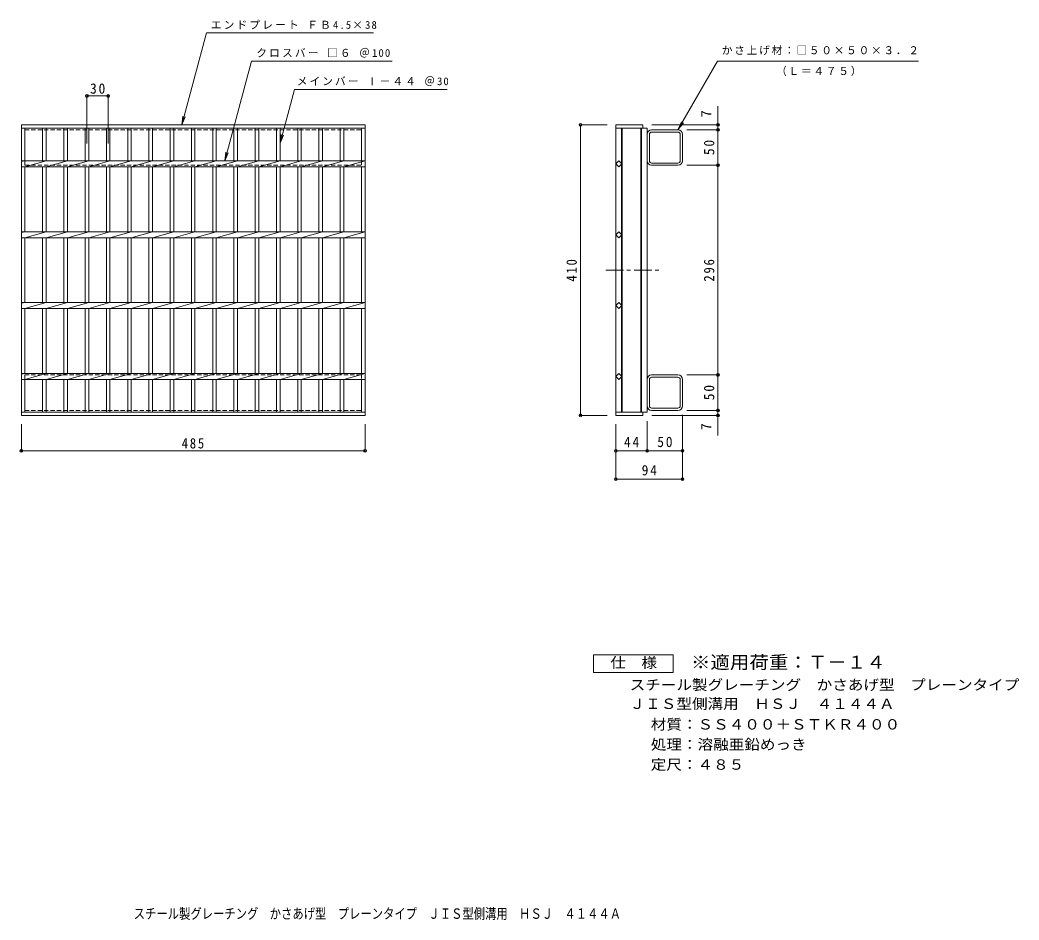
# Model space of a CAD drawing. Units: millimetres, scale not verified. Extents: x -625 to 785, y -684 to 586.
import ezdxf
from ezdxf.enums import TextEntityAlignment as Align

# ---------------------------------------------------------------- set-up
doc = ezdxf.new("R2010")
doc.units = ezdxf.units.MM
doc.header["$LTSCALE"] = 5
doc.header["$PDMODE"] = 32
doc.header["$PDSIZE"] = 4
doc.linetypes.add('CHAIN1', pattern=[8, 5, -1, 1, -1])
doc.linetypes.add('DASHED1', pattern=[1.8, 1.2, -0.6])
for name, color, linetype, lineweight in [('1-1_1-1ﾚｲﾔ', 2, 'Continuous', 9), ('1-2_1-2ﾚｲﾔ', 3, 'Continuous', 9), ('1-4_1-4ﾚｲﾔ', 7, 'Continuous', 9), ('F-4_F-4ﾚｲﾔ', 2, 'Continuous', 9)]:
    doc.layers.add(name, color=color, linetype=linetype, lineweight=lineweight)
doc.layers.add('F-5_F-5ﾚｲﾔ', color=2, linetype='Continuous')
doc.styles.add('ＭＳ ゴシック', font='')
doc.styles.get('ＭＳ ゴシック').set_extended_font_data('MS Gothic')

msp = doc.modelspace()

# ---------------------------------------------------------------- linework, layer by layer
at = {"layer": '1-1_1-1ﾚｲﾔ', "linetype": 'DASHED1'}
for p, q in [((-617.838, 381.027), (-617.838, 431.027)), ((-617.838, 381.027), (-142.838, 381.027)), ((-617.838, 85.027), (-617.838, 35.027)), ((-617.838, 85.027), (-142.838, 85.027))]:
    msp.add_line(p, q, dxfattribs=at)
at = {"layer": '1-1_1-1ﾚｲﾔ'}
for p, q in [((263.416, 387.427), (263.416, 424.627)), ((303.816, 431.027), (266.616, 431.027)), ((303.816, 427.827), (266.616, 427.827)), ((307.016, 387.427), (307.016, 424.627)), ((310.216, 387.427), (310.216, 424.627)), ((266.616, 384.227), (303.816, 384.227)), ((303.816, 381.027), (266.616, 381.027)), ((303.816, 85.027), (266.616, 85.027)), ((263.416, 78.627), (263.416, 41.427)), ((266.616, 81.827), (303.816, 81.827)), ((307.016, 78.627), (307.016, 41.427)), ((310.216, 78.627), (310.216, 41.427)), ((303.816, 38.227), (266.616, 38.227)), ((303.816, 35.027), (266.616, 35.027))]:
    msp.add_line(p, q, dxfattribs=at)
at = {"layer": '1-1_1-1ﾚｲﾔ', "linetype": 'DASHED1'}
for points in [[(-617.838, 431.027), (-142.838, 431.027), (-142.838, 381.027)], [(-617.838, 35.027), (-142.838, 35.027), (-142.838, 85.027)]]:
    msp.add_lwpolyline(points, dxfattribs=at)
at = {"layer": '1-1_1-1ﾚｲﾔ'}
for centre, radius, start, end in [((266.616, 424.627), 6.4, 90, 180), ((266.616, 424.627), 3.2, 90, 180), ((303.816, 424.627), 6.4, 0, 90), ((303.816, 424.627), 3.2, 0, 90), ((266.616, 387.427), 6.4, 180, 270), ((266.616, 387.427), 3.2, 180, 270), ((303.816, 387.427), 6.4, 270, 0), ((303.816, 387.427), 3.2, 270, 0), ((266.616, 78.627), 6.4, 90, 180), ((303.816, 78.627), 6.4, 0, 90), ((266.616, 78.627), 3.2, 90, 180), ((303.816, 78.627), 3.2, 0, 90), ((266.616, 41.427), 6.4, 180, 270), ((266.616, 41.427), 3.2, 180, 270), ((303.816, 41.427), 3.2, 270, 0), ((303.816, 41.427), 6.4, 270, 0)]:
    msp.add_arc(centre, radius, start, end, dxfattribs=at)
at = {"layer": '1-2_1-2ﾚｲﾔ'}
for p, q in [((-622.838, 438.027), (-137.838, 438.027)), ((-622.838, 28.027), (-622.838, 438.027)), ((-137.838, 438.027), (-137.838, 28.027)), ((216.216, 438.027), (254.216, 438.027)), ((216.216, 438.027), (216.216, 28.027)), ((254.216, 438.027), (254.216, 433.527)), ((-622.838, 433.528), (-137.838, 433.528)), ((-617.838, 387.267), (-617.838, 433.528)), ((-592.837, 433.528), (-592.837, 387.267)), ((-587.838, 433.528), (-587.838, 387.267)), ((-562.838, 433.528), (-562.838, 387.267)), ((-557.837, 433.528), (-557.837, 387.267)), ((-532.838, 433.528), (-532.838, 387.267)), ((-527.838, 433.528), (-527.838, 387.267)), ((-502.837, 433.528), (-502.837, 387.267)), ((-497.838, 433.528), (-497.838, 387.267)), ((-472.838, 433.528), (-472.838, 387.267)), ((-467.837, 433.528), (-467.837, 387.267)), ((-442.837, 433.528), (-442.837, 387.267)), ((-437.838, 433.528), (-437.838, 387.267)), ((-412.837, 433.528), (-412.837, 387.267)), ((-407.838, 433.528), (-407.838, 387.267)), ((-382.838, 433.528), (-382.838, 387.267)), ((-377.838, 433.528), (-377.838, 387.267)), ((-352.838, 433.528), (-352.838, 387.267)), ((-347.838, 433.528), (-347.838, 387.267)), ((-322.837, 433.528), (-322.837, 387.267)), ((-317.838, 433.528), (-317.838, 387.267)), ((-292.838, 433.528), (-292.838, 387.267)), ((-287.837, 433.528), (-287.837, 387.267)), ((-262.838, 433.528), (-262.838, 387.267)), ((-257.838, 433.528), (-257.838, 387.267)), ((-232.838, 433.528), (-232.838, 387.267)), ((-227.838, 433.528), (-227.838, 387.267)), ((-202.837, 433.528), (-202.837, 387.267)), ((-197.838, 433.528), (-197.838, 387.267)), ((-172.837, 433.528), (-172.837, 387.267)), ((-167.838, 433.528), (-167.838, 387.267)), ((-142.838, 433.528), (-142.838, 387.267)), ((216.216, 433.527), (260.216, 433.527)), ((224.216, 433.527), (224.216, 383.513)), ((225.216, 433.527), (225.216, 32.527)), ((251.216, 433.527), (251.216, 32.527)), ((252.216, 433.527), (252.216, 32.527)), ((260.216, 433.527), (260.216, 32.527)), ((-622.838, 387.267), (-137.838, 387.267)), ((-617.838, 387.267), (-622.838, 386.267)), ((-587.838, 387.267), (-617.838, 378.787)), ((-557.837, 387.267), (-587.838, 378.787)), ((-527.838, 387.267), (-557.837, 378.787)), ((-497.838, 387.267), (-527.838, 378.787)), ((-467.837, 387.267), (-497.838, 378.787)), ((-437.838, 387.267), (-467.837, 378.787)), ((-407.838, 387.267), (-437.838, 378.787)), ((-377.837, 387.267), (-407.838, 378.787)), ((-347.838, 387.267), (-377.838, 378.787)), ((-317.838, 387.267), (-347.838, 378.787)), ((-287.837, 387.267), (-317.838, 378.787)), ((-257.838, 387.267), (-287.837, 378.787)), ((-227.838, 387.267), (-257.838, 378.787)), ((-197.838, 387.267), (-227.838, 378.787)), ((-167.837, 387.267), (-197.838, 378.787)), ((-137.837, 387.267), (-167.838, 378.787)), ((224.216, 382.542), (224.216, 83.513)), ((-622.838, 378.787), (-137.838, 378.787)), ((-617.838, 287.267), (-617.838, 378.787)), ((-592.837, 378.787), (-592.837, 287.267)), ((-587.838, 378.787), (-587.838, 287.267)), ((-562.838, 378.787), (-562.838, 287.267)), ((-557.837, 378.787), (-557.837, 287.267)), ((-532.838, 378.787), (-532.838, 287.267)), ((-527.838, 378.787), (-527.838, 287.267)), ((-502.837, 378.787), (-502.837, 287.267)), ((-497.838, 378.787), (-497.838, 287.267)), ((-472.838, 378.787), (-472.838, 287.267)), ((-467.837, 378.787), (-467.837, 287.267)), ((-442.837, 378.787), (-442.837, 287.267)), ((-437.838, 378.787), (-437.838, 287.267)), ((-412.837, 378.787), (-412.837, 287.267)), ((-407.838, 378.787), (-407.838, 287.267)), ((-382.838, 378.787), (-382.838, 287.267)), ((-377.838, 378.787), (-377.838, 287.267)), ((-352.838, 378.787), (-352.838, 287.267)), ((-347.838, 378.787), (-347.838, 287.267)), ((-322.837, 378.787), (-322.837, 287.267)), ((-317.838, 378.787), (-317.838, 287.267)), ((-292.838, 378.787), (-292.838, 287.267)), ((-287.837, 378.787), (-287.837, 287.267)), ((-262.838, 378.787), (-262.838, 287.267)), ((-257.838, 378.787), (-257.838, 287.267)), ((-232.838, 378.787), (-232.838, 287.267)), ((-227.838, 378.787), (-227.838, 287.267)), ((-202.837, 378.787), (-202.837, 287.267)), ((-197.838, 378.787), (-197.838, 287.267)), ((-172.837, 378.787), (-172.837, 287.267)), ((-167.838, 378.787), (-167.838, 287.267)), ((-142.838, 378.787), (-142.838, 287.267)), ((-622.838, 287.267), (-137.838, 287.267)), ((-617.838, 287.267), (-622.838, 286.267)), ((-587.838, 287.267), (-617.838, 278.787)), ((-557.837, 287.267), (-587.838, 278.787)), ((-527.838, 287.267), (-557.837, 278.787)), ((-497.838, 287.267), (-527.838, 278.787)), ((-467.837, 287.267), (-497.838, 278.787)), ((-437.838, 287.267), (-467.837, 278.787)), ((-407.838, 287.267), (-437.838, 278.787)), ((-377.837, 287.267), (-407.838, 278.787)), ((-347.838, 287.267), (-377.838, 278.787)), ((-317.838, 287.267), (-347.838, 278.787)), ((-287.837, 287.267), (-317.838, 278.787)), ((-257.838, 287.267), (-287.837, 278.787)), ((-227.838, 287.267), (-257.838, 278.787)), ((-197.838, 287.267), (-227.838, 278.787)), ((-167.837, 287.267), (-197.838, 278.787)), ((-137.837, 287.267), (-167.838, 278.787)), ((-622.838, 278.787), (-137.838, 278.787)), ((-617.838, 187.267), (-617.838, 278.787)), ((-592.837, 278.787), (-592.837, 187.267)), ((-587.838, 278.787), (-587.838, 187.267)), ((-562.838, 278.787), (-562.838, 187.267)), ((-557.837, 278.787), (-557.837, 187.267)), ((-532.838, 278.787), (-532.838, 187.267)), ((-527.838, 278.787), (-527.838, 187.267)), ((-502.837, 278.787), (-502.837, 187.267)), ((-497.838, 278.787), (-497.838, 187.267)), ((-472.838, 278.787), (-472.838, 187.267)), ((-467.837, 278.787), (-467.837, 187.267)), ((-442.837, 278.787), (-442.837, 187.267)), ((-437.838, 278.787), (-437.838, 187.267)), ((-412.837, 278.787), (-412.837, 187.267)), ((-407.838, 278.787), (-407.838, 187.267)), ((-382.838, 278.787), (-382.838, 187.267)), ((-377.838, 278.787), (-377.838, 187.267)), ((-352.838, 278.787), (-352.838, 187.267)), ((-347.838, 278.787), (-347.838, 187.267)), ((-322.837, 278.787), (-322.837, 187.267)), ((-317.838, 278.787), (-317.838, 187.267)), ((-292.838, 278.787), (-292.838, 187.267)), ((-287.837, 278.787), (-287.837, 187.267)), ((-262.838, 278.787), (-262.838, 187.267)), ((-257.838, 278.787), (-257.838, 187.267)), ((-232.838, 278.787), (-232.838, 187.267)), ((-227.838, 278.787), (-227.838, 187.267)), ((-202.837, 278.787), (-202.837, 187.267)), ((-197.838, 278.787), (-197.838, 187.267)), ((-172.837, 278.787), (-172.837, 187.267)), ((-167.838, 278.787), (-167.838, 187.267)), ((-142.838, 278.787), (-142.838, 187.267)), ((-622.838, 187.267), (-137.838, 187.267)), ((-617.838, 187.267), (-622.838, 186.267)), ((-587.838, 187.267), (-617.838, 178.787)), ((-557.837, 187.267), (-587.838, 178.787)), ((-527.838, 187.267), (-557.837, 178.787)), ((-497.838, 187.267), (-527.838, 178.787)), ((-467.837, 187.267), (-497.838, 178.787)), ((-437.838, 187.267), (-467.837, 178.787)), ((-407.838, 187.267), (-437.838, 178.787)), ((-377.837, 187.267), (-407.838, 178.787)), ((-347.838, 187.267), (-377.838, 178.787)), ((-317.838, 187.267), (-347.838, 178.787)), ((-287.837, 187.267), (-317.838, 178.787)), ((-257.838, 187.267), (-287.837, 178.787)), ((-227.838, 187.267), (-257.838, 178.787)), ((-197.838, 187.267), (-227.838, 178.787)), ((-167.837, 187.267), (-197.838, 178.787)), ((-137.837, 187.267), (-167.838, 178.787)), ((-622.838, 178.787), (-137.838, 178.787)), ((-617.838, 87.267), (-617.838, 178.787)), ((-592.837, 178.787), (-592.837, 87.267)), ((-587.838, 178.787), (-587.838, 87.267)), ((-562.838, 178.787), (-562.838, 87.267)), ((-557.837, 178.787), (-557.837, 87.267)), ((-532.838, 178.787), (-532.838, 87.267)), ((-527.838, 178.787), (-527.838, 87.267)), ((-502.837, 178.787), (-502.837, 87.267)), ((-497.838, 178.787), (-497.838, 87.267)), ((-472.838, 178.787), (-472.838, 87.267)), ((-467.837, 178.787), (-467.837, 87.267)), ((-442.837, 178.787), (-442.837, 87.267)), ((-437.838, 178.787), (-437.838, 87.267)), ((-412.837, 178.787), (-412.837, 87.267)), ((-407.838, 178.787), (-407.838, 87.267)), ((-382.838, 178.787), (-382.838, 87.267)), ((-377.838, 178.787), (-377.838, 87.267)), ((-352.838, 178.787), (-352.838, 87.267)), ((-347.838, 178.787), (-347.838, 87.267)), ((-322.837, 178.787), (-322.837, 87.267)), ((-317.838, 178.787), (-317.838, 87.267)), ((-292.838, 178.787), (-292.838, 87.267)), ((-287.837, 178.787), (-287.837, 87.267)), ((-262.838, 178.787), (-262.838, 87.267)), ((-257.838, 178.787), (-257.838, 87.267)), ((-232.838, 178.787), (-232.838, 87.267)), ((-227.838, 178.787), (-227.838, 87.267)), ((-202.837, 178.787), (-202.837, 87.267)), ((-197.838, 178.787), (-197.838, 87.267)), ((-172.837, 178.787), (-172.837, 87.267)), ((-167.838, 178.787), (-167.838, 87.267)), ((-142.838, 178.787), (-142.838, 87.267)), ((-622.838, 87.267), (-137.838, 87.267)), ((-617.838, 87.267), (-622.838, 86.267)), ((-587.838, 87.267), (-617.838, 78.787)), ((-557.837, 87.267), (-587.838, 78.787)), ((-527.838, 87.267), (-557.837, 78.787)), ((-497.838, 87.267), (-527.838, 78.787)), ((-467.837, 87.267), (-497.838, 78.787)), ((-437.838, 87.267), (-467.837, 78.787)), ((-407.838, 87.267), (-437.838, 78.787)), ((-377.837, 87.267), (-407.838, 78.787)), ((-347.838, 87.267), (-377.838, 78.787)), ((-317.838, 87.267), (-347.838, 78.787)), ((-287.837, 87.267), (-317.838, 78.787)), ((-257.838, 87.267), (-287.837, 78.787)), ((-227.838, 87.267), (-257.838, 78.787)), ((-197.838, 87.267), (-227.838, 78.787)), ((-167.837, 87.267), (-197.838, 78.787)), ((-137.837, 87.267), (-167.838, 78.787)), ((-622.838, 78.787), (-137.838, 78.787)), ((-617.838, 32.527), (-617.838, 78.787)), ((-592.837, 78.787), (-592.837, 32.527)), ((-587.838, 78.787), (-587.838, 32.527)), ((-562.838, 78.787), (-562.838, 32.527)), ((-557.837, 78.787), (-557.837, 32.527)), ((-532.838, 78.787), (-532.838, 32.527)), ((-527.838, 78.787), (-527.838, 32.527)), ((-502.837, 78.787), (-502.837, 32.527)), ((-497.838, 78.787), (-497.838, 32.527)), ((-472.838, 78.787), (-472.838, 32.527)), ((-467.837, 78.787), (-467.837, 32.527)), ((-442.837, 78.787), (-442.837, 32.527)), ((-437.838, 78.787), (-437.838, 32.527)), ((-412.837, 78.787), (-412.837, 32.527)), ((-407.838, 78.787), (-407.838, 32.527)), ((-382.838, 78.787), (-382.838, 32.527)), ((-377.838, 78.787), (-377.838, 32.527)), ((-352.838, 78.787), (-352.838, 32.527)), ((-347.838, 78.787), (-347.838, 32.527)), ((-322.837, 78.787), (-322.837, 32.527)), ((-317.838, 78.787), (-317.838, 32.527)), ((-292.838, 78.787), (-292.838, 32.527)), ((-287.837, 78.787), (-287.837, 32.527)), ((-262.838, 78.787), (-262.838, 32.527)), ((-257.838, 78.787), (-257.838, 32.527)), ((-232.838, 78.787), (-232.838, 32.527)), ((-227.838, 78.787), (-227.838, 32.527)), ((-202.837, 78.787), (-202.837, 32.527)), ((-197.838, 78.787), (-197.838, 32.527)), ((-172.837, 78.787), (-172.837, 32.527)), ((-167.838, 78.787), (-167.838, 32.527)), ((-142.838, 78.787), (-142.838, 32.527)), ((224.216, 32.527), (224.216, 82.542)), ((-137.838, 32.527), (-622.838, 32.527)), ((216.216, 32.527), (260.216, 32.527)), ((254.216, 28.027), (254.216, 32.527)), ((-137.838, 28.027), (-622.838, 28.027)), ((216.216, 28.027), (254.216, 28.027))]:
    msp.add_line(p, q, dxfattribs=at)
at = {"layer": '1-2_1-2ﾚｲﾔ', "linetype": 'CHAIN1'}
msp.add_line((201.766, 233.027), (279.528, 233.027), dxfattribs=at)
at = {"layer": '1-2_1-2ﾚｲﾔ'}
for points in [[(224.702, 383.027), (220.459, 378.785), (216.216, 383.027), (220.459, 387.27)], [(224.702, 283.027), (220.459, 278.785), (216.216, 283.027), (220.459, 287.27)], [(224.702, 183.027), (220.459, 187.27), (216.216, 183.027), (220.459, 178.785)], [(224.702, 83.027), (220.459, 87.27), (216.216, 83.027), (220.459, 78.785)]]:
    msp.add_lwpolyline(points, close=True, dxfattribs=at)
at = {"layer": '1-4_1-4ﾚｲﾔ'}
for p, q in [((-335.772, 387.267), (-298.055, 528.027)), ((-298.055, 528.027), (-99.632, 528.027)), ((-530.338, 411.58), (-530.338, 480.356)), ((-500.338, 411.58), (-500.338, 480.356)), ((-257.838, 412.017), (-237.471, 488.027)), ((-237.471, 488.027), (-22.158, 488.027)), ((-530.338, 478.856), (-500.338, 478.856)), ((360.216, -0.318), (360.216, 464.589)), ((-396.417, 438.027), (-394.785, 450.42)), ((-396.417, 438.027), (-391.633, 449.576)), ((203.716, 438.027), (164.716, 438.027)), ((166.216, 28.027), (166.216, 438.027)), ((266.716, 438.027), (361.716, 438.027)), ((303.816, 431.027), (308.6, 442.576)), ((303.816, 431.027), (311.426, 440.944)), ((-257.838, 412.017), (-256.206, 424.41)), ((-257.838, 412.017), (-253.054, 423.565)), ((316.316, 431.027), (361.716, 431.027)), ((-335.772, 387.267), (-334.14, 399.66)), ((-335.772, 387.267), (-330.988, 398.815)), ((316.316, 381.027), (361.716, 381.027)), ((316.316, 85.027), (361.716, 85.027)), ((310.216, 28.927), (310.216, -63.473)), ((316.316, 35.027), (361.716, 35.027)), ((-622.838, 15.527), (-622.838, -23.473)), ((-137.838, 15.527), (-137.838, -23.473)), ((203.716, 28.027), (164.716, 28.027)), ((216.216, 15.527), (216.216, -63.473)), ((260.216, 20.027), (260.216, -23.473)), ((266.716, 28.027), (361.716, 28.027)), ((-622.838, -21.973), (-137.838, -21.973)), ((216.216, -21.973), (310.216, -21.973)), ((216.216, -61.973), (310.216, -61.973))]:
    msp.add_line(p, q, dxfattribs=at)
for points in [[(-396.417, 438.027), (-361.583, 568.027), (-126.136, 568.027)], [(303.816, 431.027), (359.819, 528.027), (643.212, 528.027)]]:
    msp.add_lwpolyline(points, dxfattribs=at)
for p in [(-530.338, 478.856), (-500.338, 478.856), (166.216, 438.027), (360.216, 438.027), (360.216, 431.027), (360.216, 381.027), (360.216, 85.027), (166.216, 28.027), (360.216, 35.027), (360.216, 28.027), (-622.838, -21.973), (-137.838, -21.973), (216.216, -21.973), (260.216, -21.973), (310.216, -21.973), (216.216, -61.973), (310.216, -61.973)]:
    msp.add_point(p, dxfattribs=at)
at = {"layer": 'F-4_F-4ﾚｲﾔ'}
msp.add_lwpolyline([(184.536, -335.188), (184.536, -310.188), (297.036, -310.188), (297.036, -335.188)], close=True, dxfattribs=at)

# ---------------------------------------------------------------- texts
at = {"layer": '1-4_1-4ﾚｲﾔ', "color": 2, "style": 'ＭＳ ゴシック'}
for p in [(355.216, 448.748), (355.216, 7.01)]:
    msp.add_text('7', height=14.66, rotation=90, dxfattribs=at).set_placement(p, align=Align.BOTTOM_LEFT)
at = {"layer": '1-4_1-4ﾚｲﾔ', "char_height": 11, "attachment_point": 7, "style": 'ＭＳ ゴシック'}
for s, insert in [('\\T1.21;エンドプレート\\~ＦＢ4.5×38', (-355.499, 573.027)), ('\\T1.17;かさ上げ材：□５０×５０×３．２', (365.712, 536.56)), ('\\T1.21;クロスバー\\~□６\\~＠100', (-291.277, 533.027)), ('\\T1.17;（Ｌ＝４７５）', (442.364, 507.007)), ('\\T1.2;メインバー\\~Ⅰ－４４\\~＠30', (-234.192, 493.027))]:
    msp.add_mtext(s, dxfattribs=dict(at, insert=insert))
at = {"layer": '1-4_1-4ﾚｲﾔ', "color": 2, "char_height": 14.66, "attachment_point": 7, "style": 'ＭＳ ゴシック'}
for s, insert in [('\\T1.27;\\W0.95;30', (-525.963, 481.855)), ('\\T1.27;\\W0.9;485', (-396.588, -18.973)), ('\\T1.27;\\W0.95;44', (227.591, -16.973)), ('\\T1.27;\\W0.95;50', (274.591, -16.973)), ('\\T1.27;\\W0.95;94', (252.591, -56.973))]:
    msp.add_mtext(s, dxfattribs=dict(at, insert=insert))
at = {"layer": '1-4_1-4ﾚｲﾔ', "color": 2, "char_height": 14.66, "attachment_point": 7, "rotation": 90, "style": 'ＭＳ ゴシック'}
for s, insert in [('\\T1.27;\\W0.95;50', (355.216, 395.402)), ('\\T1.27;\\W0.9;410', (161.216, 216.777)), ('\\T1.27;\\W0.9;296', (355.216, 216.777)), ('\\T1.27;\\W0.95;50', (355.216, 49.402))]:
    msp.add_mtext(s, dxfattribs=dict(at, insert=insert))
at = {"layer": 'F-4_F-4ﾚｲﾔ', "style": 'ＭＳ ゴシック', "width": 1.1}
for s, p in [('仕\u3000様', (208.286, -332.688)), ('スチール製グレーチング\u3000かさあげ型\u3000プレーンタイプ', (235.581, -364.148)), ('ＪＩＳ型側溝用\u3000ＨＳＪ\u3000４１４４Ａ', (235.581, -390.806)), ('材質：ＳＳ４００＋ＳＴＫＲ４００', (265.437, -419.92)), ('処理：溶融亜鉛めっき', (265.437, -448.307)), ('定尺：４８５', (265.437, -476.654))]:
    msp.add_text(s, height=14.66, dxfattribs=at).set_placement(p, align=Align.BOTTOM_LEFT)
at = {"layer": 'F-5_F-5ﾚｲﾔ', "color": 3, "style": 'ＭＳ ゴシック', "width": 1.1}
msp.add_text('※適用荷重：Ｔ－１４', height=18.33, dxfattribs=at).set_placement((322.036, -335.188), align=Align.BOTTOM_LEFT)
at = {"layer": 'F-5_F-5ﾚｲﾔ', "style": 'ＭＳ ゴシック', "width": 0.8}
msp.add_text('スチール製グレーチング\u3000かさあげ型\u3000プレーンタイプ\u3000ＪＩＳ型側溝用\u3000ＨＳＪ\u3000４１４４Ａ', height=14.66, dxfattribs=at).set_placement((-464.379, -687.109), align=Align.BOTTOM_LEFT)

doc.saveas('drawing.dxf')
